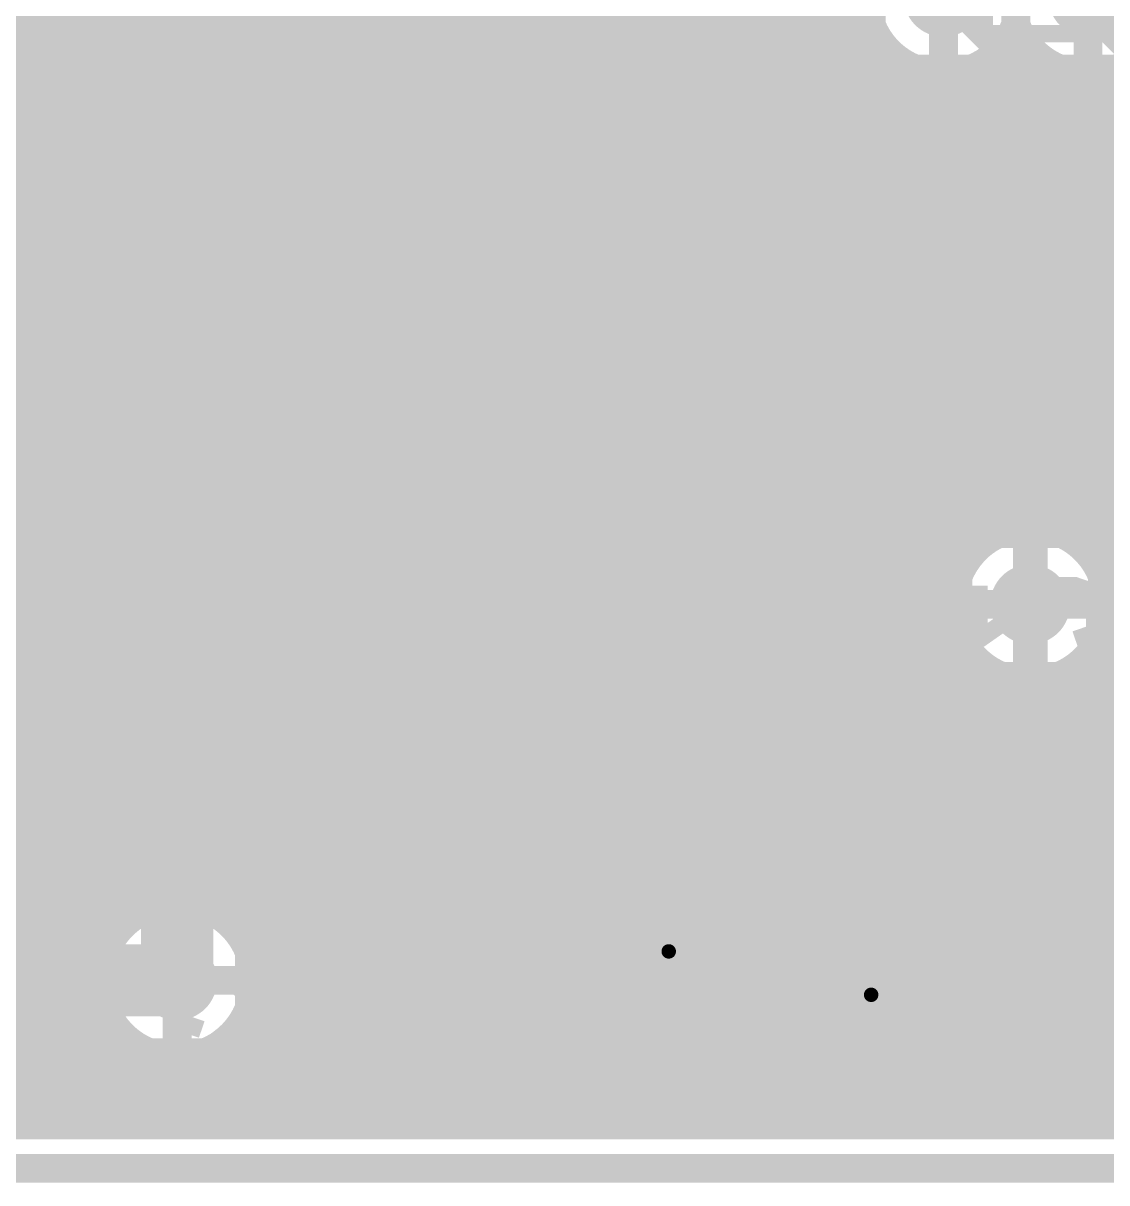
# Model space of a CAD drawing. Extents: x -7 to 100, y -42 to 30.
# Drawn here: x 38.14 to 47.66, y -0.13 to 10.06 of the extents above; entities that cross this region are included whole.
import ezdxf

# ---------------------------------------------------------------- set-up
doc = ezdxf.new("R2010")
doc.units = 0
doc.header["$MEASUREMENT"] = 0
doc.layers.get('0').update_dxf_attribs({"linetype": 'CONTINUOUS'})
for name, color, linetype in [('22-315-0_BOT', 7, 'CONTINUOUS'), ('22-315-0_DRD', 7, 'CONTINUOUS'), ('22-315-0_GND', 6, 'CONTINUOUS'), ('22-315-0_IN1', 4, 'CONTINUOUS'), ('22-315-0_SMB', 3, 'CONTINUOUS'), ('22-315-0_SMT', 5, 'CONTINUOUS'), ('22-315-0_SPB', 10, 'CONTINUOUS'), ('22-315-0_SPT', 14, 'CONTINUOUS'), ('22-315-0_SSB', 9, 'CONTINUOUS'), ('22-315-0_SST', 12, 'CONTINUOUS'), ('22-315-0_TOP', 11, 'CONTINUOUS'), ('THRUHOLE_TAP', 15, 'CONTINUOUS')]:
    doc.layers.add(name, color=color, linetype=linetype)

# ---------------------------------------------------------------- blocks, each defined once
blk = doc.blocks.new('RECTANGLE_8')
blk.add_solid([(0.4826, 0.4064), (0.4826, -0.4064), (-0.4826, 0.4064), (-0.4826, -0.4064)])
blk = doc.blocks.new('ROUND_56')
at = {"const_width": 0.35052}
blk.add_lwpolyline([(-0.17526, 0, 1), (0.17526, 0, 1)], format="xyb", close=True, dxfattribs=at)
blk = doc.blocks.new('ROUND_65')
at = {"const_width": 0.35052}
blk.add_lwpolyline([(-0.17526, 0, 1), (0.17526, 0, 1)], format="xyb", close=True, dxfattribs=at)
blk = doc.blocks.new('ROUND_62')
at = {"const_width": 0.35052}
blk.add_lwpolyline([(-0.17526, 0, 1), (0.17526, 0, 1)], format="xyb", close=True, dxfattribs=at)
blk = doc.blocks.new('ROUND_81')
at = {"const_width": 0.0635}
blk.add_lwpolyline([(-0.03175, 0, 1), (0.03175, 0, 1)], format="xyb", close=True, dxfattribs=at)
blk = doc.blocks.new('RECTANGLE_2')
blk.add_solid([(0.63627, 0.51308), (0.63627, -0.51308), (-0.63627, 0.51308), (-0.63627, -0.51308)])
blk = doc.blocks.new('RECTANGLE_6')
blk.add_solid([(1.12522, 1.14935), (1.12522, -1.14935), (-1.12522, 1.14935), (-1.12522, -1.14935)])
blk = doc.blocks.new('ROUND_83')
at = {"const_width": 0.10033}
blk.add_lwpolyline([(-0.050164, 0, 1), (0.050164, 0, 1)], format="xyb", close=True, dxfattribs=at)

msp = doc.modelspace()

# ---------------------------------------------------------------- linework, layer by layer
at = {"layer": '22-315-0_BOT'}
for points, const_width in [([(39.37, 12.954), (39.497, 12.827), (39.497, 9.017), (39.497, 1.651)], 0.635), ([(39.37, 12.954), (39.497, 12.827), (39.497, 9.017), (47.879, 9.017), (48.895, 10.033), (54.102, 10.033), (54.864, 10.795), (54.864, 11.303), (55.372, 11.811), (66.929, 11.811), (68.58, 10.16)], 0.635), ([(38.1508, 11.9761), (38.1508, 9.5377)], 0.254), ([(38.3794, 11.9761), (38.3794, 9.28878)], 0.254), ([(38.608, 11.9761), (38.608, 1.0922)], 0.254), ([(38.8366, 11.9761), (38.8366, 1.81102)], 0.254), ([(38.8747, 11.9761), (38.8747, 9.017)], 0.254), ([(46.99, 7.6962), (47.5742, 7.6962), (49.149, 9.271), (54.483, 9.271), (55.753, 10.541), (55.753, 10.795)], 0.2032), ([(38.8747, 9.9822), (35.7378, 9.9822)], 0.254), ([(38.8747, 9.7536), (35.7378, 9.7536)], 0.254), ([(38.8747, 9.525), (38.1762, 9.525)], 0.254), ([(38.8747, 9.2964), (38.37686, 9.2964)], 0.254), ([(38.4048, 9.144), (38.4048, 3.175)], 0.254), ([(38.8747, 9.0678), (38.4048, 9.0678)], 0.254), ([(38.8747, 9.017), (38.8747, 1.92532)], 0.254), ([(38.8747, 8.8392), (38.4048, 8.8392)], 0.254), ([(38.8747, 8.6106), (38.4048, 8.6106)], 0.254), ([(38.8747, 8.382), (38.4048, 8.382)], 0.254), ([(46.1772, 8.3947), (40.1193, 8.3947)], 0.254), ([(40.1193, 8.3947), (40.1193, 1.92532)], 0.254), ([(46.1772, 8.382), (40.1193, 8.382)], 0.254), ([(40.2082, 8.3947), (40.2082, 1.0922)], 0.254), ([(40.4368, 8.3947), (40.4368, 1.0922)], 0.254), ([(40.6654, 8.3947), (40.6654, 1.0922)], 0.254), ([(40.894, 8.3947), (40.894, 1.0922)], 0.254), ([(41.1226, 8.3947), (41.1226, 7.40664)], 0.254), ([(41.3512, 8.3947), (41.3512, 7.59206)], 0.254), ([(41.5798, 8.3947), (41.5798, 7.66064)], 0.254), ([(41.8084, 8.3947), (41.8084, 7.64794)], 0.254), ([(42.037, 8.3947), (42.037, 7.54888)], 0.254), ([(42.2656, 8.3947), (42.2656, 7.28472)], 0.254), ([(42.4942, 8.3947), (42.4942, 5.83184)], 0.254), ([(42.7228, 8.3947), (42.7228, 5.60324)], 0.254), ([(42.9514, 8.3947), (42.9514, 5.37464)], 0.254), ([(43.18, 8.3947), (43.18, 5.14604)], 0.254), ([(43.4086, 8.3947), (43.4086, 4.91744)], 0.254), ([(43.6372, 8.3947), (43.6372, 4.68884)], 0.254), ([(43.8658, 8.3947), (43.8658, 4.46024)], 0.254), ([(44.0944, 8.3947), (44.0944, 4.23164)], 0.254), ([(44.323, 8.3947), (44.323, 4.00304)], 0.254), ([(44.5516, 8.3947), (44.5516, 3.77444)], 0.254), ([(44.7802, 8.3947), (44.7802, 3.5814)], 0.254), ([(45.0088, 8.3947), (45.0088, 3.5814)], 0.254), ([(45.2374, 8.3947), (45.2374, 3.5814)], 0.254), ([(45.466, 8.3947), (45.466, 3.5814)], 0.254), ([(45.6946, 8.3947), (45.6946, 3.5814)], 0.254), ([(45.9232, 8.3947), (45.9232, 3.5814)], 0.254), ([(46.1518, 8.3947), (46.1518, 3.5814)], 0.254), ([(46.1772, 8.3947), (46.1772, 7.0104)], 0.254), ([(38.8747, 8.1534), (38.4048, 8.1534)], 0.254), ([(46.1772, 8.1534), (40.1193, 8.1534)], 0.254), ([(38.8747, 7.9248), (38.4048, 7.9248)], 0.254), ([(46.1772, 7.9248), (40.1193, 7.9248)], 0.254), ([(38.8747, 7.6962), (38.4048, 7.6962)], 0.254), ([(46.1772, 7.6962), (40.1193, 7.6962)], 0.254), ([(38.8747, 7.4676), (38.4048, 7.4676)], 0.254), ([(41.17594, 7.4676), (40.1193, 7.4676)], 0.254), ([(46.1772, 7.4676), (42.13352, 7.4676)], 0.254), ([(38.8747, 7.239), (38.4048, 7.239)], 0.254), ([(41.02608, 7.239), (40.1193, 7.239)], 0.254), ([(46.1772, 7.239), (42.28592, 7.239)], 0.254), ([(38.8747, 7.0104), (38.4048, 7.0104)], 0.254), ([(40.97528, 7.0104), (40.1193, 7.0104)], 0.254), ([(46.1772, 7.0104), (42.33418, 7.0104)], 0.254), ([(46.1772, 7.0104), (46.1772, 6.9596)], 0.254), ([(59.69, 5.715), (56.261, 5.715), (55.88, 5.334), (55.88, 4.318), (54.737, 3.175), (44.577, 3.175), (41.656, 6.096), (41.656, 6.985)], 0.2032), ([(46.1772, 6.9596), (46.1772, 5.5372)], 0.254), ([(38.8747, 6.7818), (38.4048, 6.7818)], 0.254), ([(41.00576, 6.7818), (40.1193, 6.7818)], 0.254), ([(46.1772, 6.7818), (42.3037, 6.7818)], 0.254), ([(42.2656, 6.68274), (42.2656, 6.06044)], 0.254), ([(38.8747, 6.5532), (38.4048, 6.5532)], 0.254), ([(41.13022, 6.5532), (40.1193, 6.5532)], 0.254), ([(41.1226, 6.56336), (41.1226, 1.0922)], 0.254), ([(46.1772, 6.5532), (42.18178, 6.5532)], 0.254), ([(41.2496, 6.4389), (41.2496, 6.096)], 0.254), ([(42.0624, 6.4389), (42.0624, 6.26364)], 0.254), ([(38.8747, 6.3246), (38.4048, 6.3246)], 0.254), ([(41.2496, 6.3246), (40.1193, 6.3246)], 0.254), ([(46.1772, 6.3246), (42.0624, 6.3246)], 0.254), ([(46.99, 4.953), (46.99, 6.2738)], 0.3048), ([(42.0624, 6.26364), (44.74464, 3.5814)], 0.254), ([(38.8747, 6.096), (38.4048, 6.096)], 0.254), ([(41.2496, 6.096), (40.1193, 6.096)], 0.254), ([(46.1772, 6.096), (42.23004, 6.096)], 0.254), ([(38.8747, 5.8674), (38.4048, 5.8674)], 0.254), ([(41.32072, 5.8674), (40.1193, 5.8674)], 0.254), ([(41.3512, 5.82676), (41.3512, 1.0922)], 0.254), ([(41.37152, 5.8039), (44.28998, 2.88798)], 0.254), ([(46.1772, 5.8674), (42.45864, 5.8674)], 0.254), ([(38.8747, 5.6388), (38.4048, 5.6388)], 0.254), ([(41.53916, 5.6388), (40.1193, 5.6388)], 0.254), ([(41.5798, 5.59816), (41.5798, 1.0922)], 0.254), ([(46.1772, 5.6388), (42.68724, 5.6388)], 0.254), ([(46.5328, 5.5372), (46.1772, 5.5372)], 0.254), ([(46.3804, 5.5372), (46.3804, 5.25272)], 0.254), ([(46.5328, 5.5372), (46.5328, 5.45592)], 0.254), ([(47.4472, 5.5372), (47.4472, 5.45592)], 0.254), ([(47.8028, 5.5372), (47.4472, 5.5372)], 0.254), ([(47.5234, 5.5372), (47.5234, 5.37464)], 0.254), ([(47.752, 5.5372), (47.752, 3.5814)], 0.254), ([(38.8747, 5.4102), (38.4048, 5.4102)], 0.254), ([(41.76776, 5.4102), (40.1193, 5.4102)], 0.254), ([(46.48708, 5.4102), (42.91584, 5.4102)], 0.254), ([(48.39208, 5.4102), (47.49292, 5.4102)], 0.254), ([(41.8084, 5.36956), (41.8084, 1.0922)], 0.254), ([(38.8747, 5.1816), (38.4048, 5.1816)], 0.254), ([(41.99636, 5.1816), (40.1193, 5.1816)], 0.254), ([(46.34992, 5.1816), (43.14444, 5.1816)], 0.254), ([(48.25492, 5.1816), (47.63008, 5.1816)], 0.254), ([(42.037, 5.14096), (42.037, 1.0922)], 0.254), ([(38.8747, 4.953), (38.4048, 4.953)], 0.254), ([(42.22496, 4.953), (40.1193, 4.953)], 0.254), ([(42.2656, 4.91236), (42.2656, 1.0922)], 0.254), ([(46.30928, 4.953), (43.37304, 4.953)], 0.254), ([(48.21428, 4.953), (47.67072, 4.953)], 0.254), ([(38.8747, 4.7244), (38.4048, 4.7244)], 0.254), ([(42.45356, 4.7244), (40.1193, 4.7244)], 0.254), ([(42.4942, 4.68376), (42.4942, 1.0922)], 0.254), ([(46.34992, 4.7244), (43.60164, 4.7244)], 0.254), ([(48.25492, 4.7244), (47.63008, 4.7244)], 0.254), ([(46.3804, 4.65074), (46.3804, 3.5814)], 0.254), ([(38.8747, 4.4958), (38.4048, 4.4958)], 0.254), ([(42.68216, 4.4958), (40.1193, 4.4958)], 0.254), ([(46.48708, 4.4958), (43.83024, 4.4958)], 0.254), ([(48.39208, 4.4958), (47.49292, 4.4958)], 0.254), ([(47.5234, 4.53136), (47.5234, 3.5814)], 0.254), ([(42.7228, 4.45516), (42.7228, 1.0922)], 0.254), ([(46.609, 4.38912), (46.609, 3.5814)], 0.254), ([(38.8747, 4.2672), (38.4048, 4.2672)], 0.254), ([(42.91076, 4.2672), (40.1193, 4.2672)], 0.254), ([(51.8922, 4.2672), (44.05884, 4.2672)], 0.254), ([(46.8376, 4.29006), (46.8376, 3.5814)], 0.254), ([(47.0662, 4.27736), (47.0662, 3.5814)], 0.254), ([(47.2948, 4.34594), (47.2948, 3.5814)], 0.254), ([(42.9514, 4.22656), (42.9514, 1.0922)], 0.254), ([(38.8747, 4.0386), (38.4048, 4.0386)], 0.254), ([(43.13936, 4.0386), (40.1193, 4.0386)], 0.254), ([(43.18, 3.99796), (43.18, 1.0922)], 0.254), ([(51.8922, 4.0386), (44.28744, 4.0386)], 0.254), ([(38.8747, 3.81), (38.4048, 3.81)], 0.254), ([(43.36796, 3.81), (40.1193, 3.81)], 0.254), ([(43.4086, 3.76936), (43.4086, 1.0922)], 0.254), ([(51.8922, 3.81), (44.51604, 3.81)], 0.254), ([(38.8747, 3.5814), (38.4048, 3.5814)], 0.254), ([(43.59656, 3.5814), (40.1193, 3.5814)], 0.254), ([(43.6372, 3.54076), (43.6372, 1.0922)], 0.254), ([(51.8922, 3.5814), (44.74464, 3.5814)], 0.254), ([(51.8922, 3.5814), (44.74464, 3.5814)], 0.254), ([(38.8747, 3.3528), (38.4048, 3.3528)], 0.254), ([(43.82516, 3.3528), (40.1193, 3.3528)], 0.254), ([(43.8658, 3.31216), (43.8658, 1.0922)], 0.254), ([(38.8747, 3.1242), (38.40226, 3.1242)], 0.254), ([(44.05376, 3.1242), (40.1193, 3.1242)], 0.254), ([(44.0944, 3.08356), (44.0944, 1.0922)], 0.254), ([(38.3794, 3.02768), (38.3794, 1.0922)], 0.254), ([(38.8747, 2.8956), (38.30066, 2.8956)], 0.254), ([(44.28236, 2.8956), (40.1193, 2.8956)], 0.254), ([(44.323, 2.8575), (44.323, 1.0922)], 0.254), ([(38.1508, 2.7813), (38.1508, 1.0922)], 0.254), ([(44.5516, 2.7686), (44.5516, 1.0922)], 0.254), ([(51.8922, 2.7686), (44.577, 2.7686)], 0.254), ([(44.7802, 2.7686), (44.7802, 1.0922)], 0.254), ([(45.0088, 2.7686), (45.0088, 1.0922)], 0.254), ([(45.2374, 2.7686), (45.2374, 1.0922)], 0.254), ([(45.466, 2.7686), (45.466, 1.0922)], 0.254), ([(45.6946, 2.7686), (45.6946, 1.0922)], 0.254), ([(45.9232, 2.7686), (45.9232, 1.0922)], 0.254), ([(46.1518, 2.7686), (46.1518, 1.0922)], 0.254), ([(46.3804, 2.7686), (46.3804, 1.0922)], 0.254), ([(46.609, 2.7686), (46.609, 1.0922)], 0.254), ([(46.8376, 2.7686), (46.8376, 1.0922)], 0.254), ([(47.0662, 2.7686), (47.0662, 1.0922)], 0.254), ([(47.2948, 2.7686), (47.2948, 1.0922)], 0.254), ([(47.5234, 2.7686), (47.5234, 1.0922)], 0.254), ([(47.752, 2.7686), (47.752, 1.0922)], 0.254), ([(38.8747, 2.667), (26.4668, 2.667)], 0.254), ([(51.8922, 2.667), (40.1193, 2.667)], 0.254), ([(12.60602, 2.54), (12.60602, 1.10998), (13.081, 0.635), (66.802, 0.635), (67.31, 1.143), (67.31, 2.4638)], 0.3048), ([(38.8747, 2.4384), (26.2001, 2.4384)], 0.254), ([(51.8922, 2.4384), (40.1193, 2.4384)], 0.254), ([(38.8747, 2.2098), (26.2001, 2.2098)], 0.254), ([(51.8922, 2.2098), (40.1193, 2.2098)], 0.254), ([(38.8747, 1.9812), (26.2255, 1.9812)], 0.254), ([(51.8922, 1.9812), (40.1193, 1.9812)], 0.254), ([(38.8239, 1.7526), (26.25598, 1.7526)], 0.254), ([(51.8922, 1.7526), (40.16756, 1.7526)], 0.254), ([(38.82898, 1.524), (26.20772, 1.524)], 0.254), ([(66.8528, 1.524), (40.16502, 1.524)], 0.254), ([(38.8366, 1.48844), (38.8366, 1.0922)], 0.254), ([(38.91788, 1.2954), (26.05532, 1.2954)], 0.254), ([(66.8147, 1.2954), (40.07612, 1.2954)], 0.254), ([(39.0652, 1.12522), (39.0652, 1.0922)], 0.254), ([(39.9796, 1.17094), (39.9796, 1.0922)], 0.254), ([(39.10838, 1.0922), (13.26896, 1.0922)], 0.254), ([(66.6115, 1.0922), (39.88308, 1.0922)], 0.254)]:
    msp.add_lwpolyline(points, dxfattribs=dict(at, const_width=const_width))
at = {"layer": '22-315-0_BOT', "const_width": 0.254}
for points in [[(38.4048, 9.144, 0.4142136), (37.973, 9.5758)], [(41.656, 7.66572, 0.4142136), (40.97528, 6.985)], [(42.33672, 6.985, 0.4142136), (41.656, 7.66572)], [(40.97528, 6.985, 0.2370532), (41.2496, 6.4389)], [(42.0624, 6.4389, 0.237053), (42.33672, 6.985)], [(41.2496, 6.096, 0.1989124), (41.36863, 5.80863)], [(41.2496, 6.096, 0.1989124), (41.36863, 5.80863)], [(46.5328, 5.45592, 0.2113087), (46.31032, 4.953)], [(47.67072, 4.953, 0.2113087), (47.4479, 5.45669)], [(46.30928, 4.953, 0.4142136), (46.99, 4.27228)], [(46.99, 4.27228, 0.4142136), (47.67072, 4.953)], [(37.973, 2.7432, 0.4142136), (38.4048, 3.175)], [(44.28998, 2.88798, 0.1989124), (44.577, 2.76909)], [(38.8747, 1.92532, 0.104172), (38.81692, 1.651)], [(40.17772, 1.651, 0.1041719), (40.11989, 1.92558)], [(38.81628, 1.651, 0.2455455), (39.10834, 1.09214)], [(39.88308, 1.0922, 0.2463596), (40.1762, 1.651)]]:
    msp.add_lwpolyline(points, format="xyb", dxfattribs=at)
at = {"layer": '22-315-0_DRD', "const_width": 0.254}
for points in [[(0, 0), (-7.00024, 0), (-7.00024, 29.99994), (99.9998, 29.99994), (99.9998, 0), (0, 0)], [(45.593, 10.922), (45.593, 9.652)], [(46.228, 10.922), (46.228, 9.652)], [(46.863, 9.652), (46.863, 10.922)], [(46.863, 10.922), (46.863, 9.652)], [(47.498, 10.922), (47.498, 9.652)], [(45.593, 9.652), (46.863, 9.652)], [(46.863, 9.652), (48.133, 9.652)], [(38.227, 7.62), (36.957, 7.62)], [(38.227, 6.35), (38.227, 7.62)], [(41.021, 7.62), (41.021, 6.35)], [(42.291, 7.62), (41.021, 7.62)], [(41.656, 7.62), (41.656, 6.35)], [(42.291, 6.35), (42.291, 7.62)], [(38.227, 6.985), (36.957, 6.985)], [(42.291, 6.985), (41.021, 6.985)], [(36.957, 6.35), (38.227, 6.35)], [(41.021, 6.35), (42.291, 6.35)], [(46.355, 5.588), (46.355, 4.318)], [(47.625, 5.588), (46.355, 5.588)], [(46.99, 5.588), (46.99, 4.318)], [(47.625, 4.318), (47.625, 5.588)], [(47.625, 4.953), (46.355, 4.953)], [(38.227, 4.318), (36.957, 4.318)], [(38.227, 3.048), (38.227, 4.318)], [(46.355, 4.318), (47.625, 4.318)], [(38.227, 3.683), (36.957, 3.683)], [(36.957, 3.048), (38.227, 3.048)], [(43.18, 2.54), (43.18, 1.27)], [(44.45, 2.54), (43.18, 2.54)], [(43.18, 2.54), (43.18, 1.27)], [(44.45, 2.54), (43.18, 2.54)], [(43.815, 2.54), (43.815, 1.27)], [(43.815, 2.54), (43.815, 1.27)], [(44.45, 1.27), (44.45, 2.54)], [(44.45, 1.27), (44.45, 2.54)], [(38.862, 2.286), (38.862, 1.016)], [(40.132, 2.286), (38.862, 2.286)], [(39.497, 2.286), (39.497, 1.016)], [(40.132, 1.016), (40.132, 2.286)], [(44.958, 2.159), (44.958, 0.889)], [(46.228, 2.159), (44.958, 2.159)], [(44.958, 2.159), (44.958, 0.889)], [(46.228, 2.159), (44.958, 2.159)], [(45.593, 2.159), (45.593, 0.889)], [(45.593, 2.159), (45.593, 0.889)], [(46.228, 0.889), (46.228, 2.159)], [(46.228, 0.889), (46.228, 2.159)], [(44.45, 1.905), (43.18, 1.905)], [(44.45, 1.905), (43.18, 1.905)], [(40.132, 1.651), (38.862, 1.651)], [(46.228, 1.524), (44.958, 1.524)], [(46.228, 1.524), (44.958, 1.524)], [(43.18, 1.27), (44.45, 1.27)], [(43.18, 1.27), (44.45, 1.27)], [(38.862, 1.016), (40.132, 1.016)], [(44.958, 0.889), (46.228, 0.889)], [(44.958, 0.889), (46.228, 0.889)]]:
    msp.add_lwpolyline(points, dxfattribs=at)
at = {"layer": '22-315-0_GND', "const_width": 0.254}
msp.add_lwpolyline([(0, 0), (-7.00024, 0), (-7.00024, 29.99994), (99.9998, 29.99994), (99.9998, 0), (0, 0)], dxfattribs=at)
at = {"layer": '22-315-0_IN1', "const_width": 0.254}
for points in [[(45.085, 29.337), (45.085, 1.97612)], [(45.3136, 29.337), (45.3136, 2.14376)], [(45.5422, 29.337), (45.5422, 2.20218)], [(38.6842, 25.09266), (38.6842, 0.508)], [(41.1988, 25.10282), (41.1988, 0.508)], [(38.4556, 24.97582), (38.4556, 0.508)], [(38.227, 24.9174), (38.227, 0.508)], [(41.4274, 22.25294), (41.4274, 0.508)], [(41.656, 22.10308), (41.656, 0.508)], [(42.1132, 22.08276), (42.1132, 0.508)], [(41.8846, 22.05228), (41.8846, 0.508)], [(38.9128, 17.27708), (38.9128, 1.99898)], [(39.8272, 17.27708), (39.8272, 2.24536)], [(39.1414, 17.13992), (39.1414, 2.23012)], [(39.37, 17.09928), (39.37, 2.31902)], [(39.5986, 17.13992), (39.5986, 2.32156)], [(44.8564, 16.85544), (44.8564, 0.508)], [(43.7134, 16.53794), (43.7134, 2.57556)], [(44.6278, 16.49222), (44.6278, 0.508)], [(43.942, 16.38808), (43.942, 2.57302)], [(44.1706, 16.33728), (44.1706, 2.48412)], [(44.3992, 16.36776), (44.3992, 2.25298)], [(42.3418, 11.08202), (42.3418, 0.508)], [(43.4848, 11.04138), (43.4848, 2.49936)], [(42.5704, 10.85088), (42.5704, 0.508)], [(43.2562, 10.83564), (43.2562, 2.29108)], [(42.799, 10.76198), (42.799, 0.508)], [(43.0276, 10.7569), (43.0276, 0.508)], [(40.0558, 10.54608), (40.0558, 2.03708)], [(40.9702, 10.54608), (40.9702, 0.508)], [(40.2844, 10.40892), (40.2844, 0.508)], [(40.513, 10.36828), (40.513, 0.508)], [(40.7416, 10.40892), (40.7416, 0.508)], [(45.57014, 10.1092), (29.1338, 10.1092)], [(45.6819, 9.8806), (29.1338, 9.8806)], [(46.9519, 9.8806), (46.77156, 9.8806)], [(46.9138, 9.93902), (46.9138, 5.62864)], [(45.7708, 9.78408), (45.7708, 2.17932)], [(46.6852, 9.78408), (46.6852, 5.56006)], [(45.98416, 9.652), (29.1338, 9.652)], [(47.25416, 9.652), (46.4693, 9.652)], [(47.1424, 9.70788), (47.1424, 5.61594)], [(55.50408, 9.652), (47.7393, 9.652)], [(45.9994, 9.64692), (45.9994, 2.06756)], [(46.228, 9.60628), (46.228, 1.7653)], [(46.4566, 9.64692), (46.4566, 5.37464)], [(47.371, 9.61898), (47.371, 5.51688)], [(47.5996, 9.6139), (47.5996, 5.25272)], [(55.65394, 9.4234), (29.1338, 9.4234)], [(62.72022, 9.1948), (29.1338, 9.1948)], [(58.12028, 8.9662), (29.1338, 8.9662)], [(57.98312, 8.7376), (29.1338, 8.7376)], [(57.94248, 8.509), (29.1338, 8.509)], [(53.50002, 8.2804), (29.1338, 8.2804)], [(53.26888, 8.0518), (29.1338, 8.0518)], [(53.17998, 7.8232), (29.1338, 7.8232)], [(53.1749, 7.5946), (29.1338, 7.5946)], [(53.25364, 7.366), (29.1338, 7.366)], [(53.45938, 7.1374), (29.1338, 7.1374)], [(53.95976, 6.9088), (29.1338, 6.9088)], [(54.08422, 6.6802), (29.1338, 6.6802)], [(54.44744, 6.4516), (29.1338, 6.4516)], [(56.20512, 6.223), (29.1338, 6.223)], [(56.46674, 5.9944), (29.1338, 5.9944)], [(58.36158, 5.7658), (29.1338, 5.7658)], [(46.64202, 5.5372), (29.1338, 5.5372)], [(48.54702, 5.5372), (47.33798, 5.5372)], [(46.41088, 5.3086), (29.1338, 5.3086)], [(48.31588, 5.3086), (47.56912, 5.3086)], [(46.32198, 5.08), (29.1338, 5.08)], [(48.22698, 5.08), (47.65802, 5.08)], [(46.3169, 4.8514), (29.1338, 4.8514)], [(48.2219, 4.8514), (47.66056, 4.8514)], [(46.39564, 4.6228), (29.1338, 4.6228)], [(48.30064, 4.6228), (47.58436, 4.6228)], [(47.5996, 4.65074), (47.5996, 0.508)], [(46.4566, 4.53136), (46.4566, 0.508)], [(46.60138, 4.3942), (29.1338, 4.3942)], [(47.371, 4.38912), (47.371, 0.508)], [(48.50638, 4.3942), (47.37608, 4.3942)], [(46.6852, 4.34594), (46.6852, 0.508)], [(46.9138, 4.27736), (46.9138, 0.508)], [(47.1424, 4.29006), (47.1424, 0.508)], [(56.33974, 4.1656), (29.1338, 4.1656)], [(56.07812, 3.937), (29.1338, 3.937)], [(55.97906, 3.7084), (29.1338, 3.7084)], [(55.96636, 3.4798), (29.1338, 3.4798)], [(56.03494, 3.2512), (29.1338, 3.2512)], [(56.22036, 3.0226), (29.1338, 3.0226)], [(58.35904, 2.794), (29.1338, 2.794)], [(43.65244, 2.5654), (30.00502, 2.5654)], [(58.35904, 2.5654), (43.97502, 2.5654)], [(43.28922, 2.3368), (31.50108, 2.3368)], [(58.35904, 2.3368), (44.34078, 2.3368)], [(38.99408, 2.1082), (31.70936, 2.1082)], [(43.16476, 2.1082), (39.99992, 2.1082)], [(45.24502, 2.1082), (44.4627, 2.1082)], [(51.72202, 2.1082), (45.94098, 2.1082)], [(38.85692, 1.8796), (31.78556, 1.8796)], [(43.13428, 1.8796), (40.13708, 1.8796)], [(45.01388, 1.8796), (44.49318, 1.8796)], [(51.49088, 1.8796), (46.17212, 1.8796)], [(38.81628, 1.651), (31.78302, 1.651)], [(43.18508, 1.651), (40.17772, 1.651)], [(44.92498, 1.651), (44.44492, 1.651)], [(51.40198, 1.651), (46.26102, 1.651)], [(43.2562, 1.51638), (43.2562, 0.508)], [(44.3992, 1.55702), (44.3992, 0.508)], [(38.85692, 1.4224), (31.69412, 1.4224)], [(43.33494, 1.4224), (40.13708, 1.4224)], [(44.9199, 1.4224), (44.29252, 1.4224)], [(51.3969, 1.4224), (46.26356, 1.4224)], [(38.9128, 1.30302), (38.9128, 0.508)], [(43.4848, 1.31064), (43.4848, 0.508)], [(44.1706, 1.32588), (44.1706, 0.508)], [(40.0558, 1.26238), (40.0558, 0.508)], [(43.7134, 1.2319), (43.7134, 0.508)], [(43.942, 1.23698), (43.942, 0.508)], [(46.228, 1.28016), (46.228, 0.508)], [(38.99408, 1.1938), (31.46298, 1.1938)], [(44.99864, 1.1938), (39.99992, 1.1938)], [(51.47564, 1.1938), (46.18736, 1.1938)], [(39.1414, 1.07188), (39.1414, 0.508)], [(39.8272, 1.05664), (39.8272, 0.508)], [(45.085, 1.07188), (45.085, 0.508)], [(45.20438, 0.9652), (29.1338, 0.9652)], [(39.37, 0.98298), (39.37, 0.508)], [(39.5986, 0.9779), (39.5986, 0.508)], [(45.3136, 0.90424), (45.3136, 0.508)], [(51.68138, 0.9652), (45.97908, 0.9652)], [(45.9994, 0.9779), (45.9994, 0.508)], [(45.5422, 0.84582), (45.5422, 0.508)], [(45.7708, 0.86614), (45.7708, 0.508)], [(69.56044, 0.7366), (29.1338, 0.7366)], [(75.82916, 0.508), (29.464, 0.508)]]:
    msp.add_lwpolyline(points, dxfattribs=at)
for points in [[(45.54728, 10.287, 0.4142136), (46.228, 9.60628)], [(47.498, 9.60628, 0.4142136), (48.17872, 10.287)], [(46.228, 9.60628, 0.3104767), (46.863, 10.04316)], [(46.863, 10.04316, 0.3104759), (47.498, 9.60628)], [(46.99, 5.63372, 0.4142136), (46.30928, 4.953)], [(47.67072, 4.953, 0.4142136), (46.99, 5.63372)], [(46.30928, 4.953, 0.4142136), (46.99, 4.27228)], [(46.99, 4.27228, 0.4142136), (47.67072, 4.953)], [(43.815, 2.58572, 0.4142136), (43.13428, 1.905)], [(43.815, 2.58572, 0.4142136), (43.13428, 1.905)], [(44.49572, 1.905, 0.4142136), (43.815, 2.58572)], [(44.49572, 1.905, 0.4142136), (43.815, 2.58572)], [(39.497, 2.33172, 0.4142136), (38.81628, 1.651)], [(40.17772, 1.651, 0.4142136), (39.497, 2.33172)], [(45.593, 2.20472, 0.4142136), (44.91228, 1.524)], [(46.27372, 1.524, 0.4142136), (45.593, 2.20472)], [(43.13428, 1.905, 0.4142136), (43.815, 1.22428)], [(43.13428, 1.905, 0.4142136), (43.815, 1.22428)], [(43.815, 1.22428, 0.4142136), (44.49572, 1.905)], [(43.815, 1.22428, 0.4142136), (44.49572, 1.905)], [(38.81628, 1.651, 0.4142136), (39.497, 0.97028)], [(39.497, 0.97028, 0.4142136), (40.17772, 1.651)], [(44.91228, 1.524, 0.4142136), (45.593, 0.84328)], [(45.593, 0.84328, 0.4142136), (46.27372, 1.524)]]:
    msp.add_lwpolyline(points, format="xyb", dxfattribs=at)
at = {"layer": '22-315-0_SSB', "const_width": 0.1524}
for points in [[(47.8155, 8.4455), (47.8155, 5.5245), (46.1772, 5.5245), (46.1772, 8.4455), (47.8155, 8.4455)], [(46.54042, 5.11556), (46.54042, 4.64312), (47.21606, 5.11556), (47.38624, 5.11556), (47.55642, 5.05714), (47.55642, 4.70154), (47.38624, 4.64312)], [(46.87824, 4.27736), (46.87824, 3.80492), (47.55642, 4.04114), (47.55642, 4.16052), (46.54042, 4.16052)], [(47.04842, 3.26136), (46.54042, 3.43916)], [(47.04842, 2.96672), (47.04842, 3.32232), (47.21606, 3.43916), (47.38624, 3.43916), (47.55642, 3.32232), (47.55642, 2.96672), (46.54042, 2.96672)]]:
    msp.add_lwpolyline(points, dxfattribs=at)
at = {"layer": '22-315-0_SST', "const_width": 0.1524}
for points in [[(47.60214, 9.906), (47.60214, 10.2616), (47.26178, 10.38098), (46.92396, 10.38098), (46.58614, 10.2616), (46.58614, 9.906)], [(38.5572, 9.96188), (38.45052, 9.96188)], [(38.481, 9.97204), (38.481, 9.72566)], [(42.3672, 9.96188), (42.26052, 9.96188)], [(42.291, 9.97204), (42.291, 9.72566)], [(47.60214, 9.96442), (46.58614, 9.96442)], [(38.62832, 9.82472), (38.38194, 9.82472)], [(38.61816, 9.90092), (38.61816, 9.79678)], [(42.43832, 9.82472), (42.19194, 9.82472)], [(42.42816, 9.90092), (42.42816, 9.79678)], [(31.496, 0.5334), (38.354, 0.5334), (38.354, 9.6266), (31.496, 9.6266), (31.496, 0.5334)], [(47.625, 5.842), (46.355, 5.842), (46.101, 6.096), (46.101, 9.398), (47.879, 9.398), (47.879, 6.096), (47.625, 5.842)], [(38.70452, 9.34974), (38.4048, 9.34974), (38.4048, 3.35026), (38.70452, 3.35026)], [(41.30548, 9.34974), (41.6052, 9.34974), (41.6052, 3.35026), (41.30548, 3.35026)], [(42.51452, 9.34974), (42.2148, 9.34974), (42.2148, 3.35026), (42.51452, 3.35026)], [(45.11548, 9.34974), (45.4152, 9.34974), (45.4152, 3.35026), (45.11548, 3.35026)], [(38.4175, 7.493), (38.4175, 7.1755)], [(41.5925, 7.493), (38.4175, 7.493)], [(38.5191, 7.493), (38.5191, 7.1755)], [(38.65626, 7.493), (38.65626, 7.1755)], [(38.79342, 7.493), (38.79342, 7.1755)], [(38.93058, 7.493), (38.93058, 7.1755)], [(39.06774, 7.493), (39.06774, 7.1755)], [(39.2049, 7.493), (39.2049, 7.1755)], [(39.34206, 7.493), (39.34206, 7.1755)], [(39.47922, 7.493), (39.47922, 7.1755)], [(39.61638, 7.493), (39.61638, 7.1755)], [(39.75354, 7.493), (39.75354, 7.1755)], [(39.8907, 7.493), (39.8907, 7.1755)], [(40.02786, 7.493), (40.02786, 7.1755)], [(40.16502, 7.493), (40.16502, 7.1755)], [(40.30218, 7.493), (40.30218, 7.1755)], [(40.43934, 7.493), (40.43934, 7.1755)], [(40.5765, 7.493), (40.5765, 7.1755)], [(40.71366, 7.493), (40.71366, 7.1755)], [(40.85082, 7.493), (40.85082, 7.1755)], [(40.98798, 7.493), (40.98798, 7.1755)], [(41.12514, 7.493), (41.12514, 7.1755)], [(41.2623, 7.493), (41.2623, 7.1755)], [(41.39946, 7.493), (41.39946, 7.1755)], [(41.53662, 7.493), (41.53662, 7.1755)], [(41.5925, 7.493), (41.5925, 7.1755)], [(42.2275, 7.493), (42.2275, 7.1755)], [(45.4025, 7.493), (42.2275, 7.493)], [(42.3291, 7.493), (42.3291, 7.1755)], [(42.46626, 7.493), (42.46626, 7.1755)], [(42.60342, 7.493), (42.60342, 7.1755)], [(42.74058, 7.493), (42.74058, 7.1755)], [(42.87774, 7.493), (42.87774, 7.1755)], [(43.0149, 7.493), (43.0149, 7.1755)], [(43.15206, 7.493), (43.15206, 7.1755)], [(43.28922, 7.493), (43.28922, 7.1755)], [(43.42638, 7.493), (43.42638, 7.1755)], [(43.56354, 7.493), (43.56354, 7.1755)], [(43.7007, 7.493), (43.7007, 7.1755)], [(43.83786, 7.493), (43.83786, 7.1755)], [(43.97502, 7.493), (43.97502, 7.1755)], [(44.11218, 7.493), (44.11218, 7.1755)], [(44.24934, 7.493), (44.24934, 7.1755)], [(44.3865, 7.493), (44.3865, 7.1755)], [(44.52366, 7.493), (44.52366, 7.1755)], [(44.66082, 7.493), (44.66082, 7.1755)], [(44.79798, 7.493), (44.79798, 7.1755)], [(44.93514, 7.493), (44.93514, 7.1755)], [(45.0723, 7.493), (45.0723, 7.1755)], [(45.20946, 7.493), (45.20946, 7.1755)], [(45.34662, 7.493), (45.34662, 7.1755)], [(45.4025, 7.493), (45.4025, 7.1755)], [(41.5925, 7.41426), (38.4175, 7.41426)], [(45.4025, 7.41426), (42.2275, 7.41426)], [(47.879, 7.366), (46.101, 7.366)], [(41.5925, 7.2771), (38.4175, 7.2771)], [(45.4025, 7.2771), (42.2275, 7.2771)], [(41.5925, 7.1755), (38.4175, 7.1755)], [(45.4025, 7.1755), (42.2275, 7.1755)], [(47.625, 0.762), (46.355, 0.762), (46.101, 1.016), (46.101, 4.318), (47.879, 4.318), (47.879, 1.016), (47.625, 0.762)], [(44.07408, 2.0574), (44.24172, 2.17678), (44.24172, 2.413), (44.07408, 2.53238), (43.9039, 2.53238), (43.56608, 2.29362), (43.22572, 2.53238), (43.22572, 2.0574)], [(40.2209, 2.53238), (40.2209, 2.0574), (39.54272, 2.29362), (39.54272, 2.413), (40.55872, 2.413)], [(45.52696, 1.99898), (45.69714, 2.0574), (45.69714, 2.413), (45.52696, 2.47142), (45.18914, 2.47142), (45.01896, 2.35458), (45.01896, 1.99898), (44.68114, 1.99898), (44.68114, 2.47142)], [(47.879, 2.286), (46.101, 2.286)], [(40.55872, 1.69418), (40.55872, 1.2192), (39.88308, 1.69418), (39.7129, 1.69418), (39.54272, 1.63322), (39.54272, 1.27762), (39.7129, 1.2192)], [(44.24172, 1.69418), (44.24172, 1.2192), (43.56608, 1.69418), (43.3959, 1.69418), (43.22572, 1.63322), (43.22572, 1.27762), (43.3959, 1.2192)], [(45.69714, 1.63322), (45.69714, 1.2192), (44.68114, 1.2192)], [(40.39108, 0.85598), (40.55872, 0.79502), (40.55872, 0.43942), (40.39108, 0.381), (39.7129, 0.381), (39.54272, 0.43942), (39.54272, 0.79502), (39.7129, 0.85598)], [(44.07408, 0.85598), (44.24172, 0.79502), (44.24172, 0.43942), (44.07408, 0.381), (43.3959, 0.381), (43.22572, 0.43942), (43.22572, 0.79502), (43.3959, 0.85598)], [(45.69714, 0.381), (45.69714, 0.7366), (45.35678, 0.85598), (45.01896, 0.85598), (44.68114, 0.7366), (44.68114, 0.381)], [(45.69714, 0.43942), (44.68114, 0.43942)]]:
    msp.add_lwpolyline(points, dxfattribs=at)
for points in [[(38.50386, 9.97458, 0.4142136), (38.3794, 9.85012)], [(38.63086, 9.85012, 0.4142136), (38.50386, 9.97712)], [(42.31386, 9.97458, 0.4142136), (42.1894, 9.85012)], [(42.44086, 9.85012, 0.4142136), (42.31386, 9.97712)], [(38.3794, 9.85012, 0.4142136), (38.50386, 9.72566)], [(38.50386, 9.72312, 0.4142136), (38.63086, 9.85012)], [(42.1894, 9.85012, 0.4142136), (42.31386, 9.72566)], [(42.31386, 9.72312, 0.4142136), (42.44086, 9.85012)]]:
    msp.add_lwpolyline(points, format="xyb", dxfattribs=at)
at = {"layer": '22-315-0_TOP'}
for points, const_width in [([(38.12032, 24.85644), (38.12032, 9.75614)], 0.254), ([(38.34892, 24.88946), (38.34892, 9.61136)], 0.254), ([(46.4312, 22.7838), (46.4312, 22.0472), (45.466, 21.082), (43.688, 21.082), (41.656, 19.05), (41.656, 10.541), (40.005, 8.89), (40.005, 8.79856)], 0.635), ([(45.43552, 12.69492), (45.43552, 0.381)], 0.254), ([(44.196, 10.922), (43.815, 10.541), (43.815, 8.79856)], 0.635), ([(38.49878, 10.33018), (38.49878, 9.2075)], 0.254), ([(42.30878, 10.29462), (42.30878, 9.49706)], 0.254), ([(45.32122, 10.33018), (45.32122, 7.26948)], 0.254), ([(46.228, 10.287), (46.99, 9.525), (46.99, 8.636)], 0.2032), ([(48.895, 8.636), (48.895, 8.763), (47.498, 10.16), (47.498, 10.287)], 0.2032), ([(42.23512, 10.14984), (42.23512, 9.49706)], 0.254), ([(38.49878, 9.9822), (35.82416, 9.9822)], 0.254), ([(42.14368, 10.04062), (41.60012, 9.49706)], 0.254), ([(42.30878, 9.9822), (42.08526, 9.9822)], 0.254), ([(45.56252, 9.9822), (45.32122, 9.9822)], 0.254), ([(42.00652, 9.90346), (42.00652, 9.49706)], 0.254), ([(38.49878, 9.7536), (38.13048, 9.7536)], 0.254), ([(42.30878, 9.7536), (41.85666, 9.7536)], 0.254), ([(45.72762, 9.7536), (45.32122, 9.7536)], 0.254), ([(45.66412, 9.82218), (45.66412, 0.381)], 0.254), ([(41.77792, 9.67486), (41.77792, 9.49706)], 0.254), ([(45.89272, 9.63676), (45.89272, 0.381)], 0.254), ([(46.12132, 9.5631), (46.12132, 9.53008)], 0.254), ([(46.228, 9.55548), (46.27379, 9.55691)], 0.254), ([(46.27372, 9.55802), (46.30166, 9.53008)], 0.254), ([(38.49878, 9.525), (38.41242, 9.525)], 0.254), ([(42.30878, 9.49706), (41.60012, 9.49706)], 0.254), ([(42.30878, 9.525), (41.62806, 9.525)], 0.254), ([(46.30674, 9.525), (45.32122, 9.525)], 0.254), ([(45.97146, 9.53008), (45.97146, 7.74192)], 0.254), ([(46.30166, 9.53008), (45.97146, 9.53008)], 0.254), ([(38.49878, 9.2964), (38.481, 9.2964)], 0.254), ([(38.481, 9.271), (38.481, 9.2075)], 0.254), ([(45.97146, 9.2964), (45.32122, 9.2964)], 0.254), ([(45.97146, 9.0678), (45.32122, 9.0678)], 0.254), ([(34.925, 8.382), (34.925, 8.509), (39.7256, 8.509), (40.005, 8.79856)], 0.635), ([(43.815, 8.79856), (40.005, 8.79856)], 0.635), ([(45.97146, 8.8392), (45.32122, 8.8392)], 0.254), ([(41.656, 6.985), (40.894, 7.747), (40.767, 7.747), (40.005, 8.509), (40.005, 8.79856)], 0.2032), ([(45.97146, 8.6106), (45.32122, 8.6106)], 0.254), ([(45.97146, 8.382), (45.32122, 8.382)], 0.254), ([(45.97146, 8.1534), (45.32122, 8.1534)], 0.254), ([(41.51122, 8.10006), (41.51122, 7.81304)], 0.254), ([(42.30878, 8.10006), (41.51122, 8.10006)], 0.254), ([(41.54932, 8.10006), (41.54932, 7.77494)], 0.254), ([(41.77792, 8.10006), (41.77792, 7.70382)], 0.254), ([(42.00652, 8.10006), (42.00652, 7.62508)], 0.254), ([(42.23512, 8.10006), (42.23512, 7.4295)], 0.254), ([(42.30878, 8.10006), (42.30878, 7.31012)], 0.254), ([(42.30878, 7.9248), (41.51122, 7.9248)], 0.254), ([(45.97146, 7.9248), (45.32122, 7.9248)], 0.254), ([(38.481, 7.8105), (38.481, 3.175)], 0.254), ([(38.49878, 7.8105), (38.49878, 7.26948)], 0.254), ([(41.51122, 7.81304), (41.60774, 7.71398)], 0.254), ([(41.656, 7.71652), (41.60768, 7.71492)], 0.254), ([(47.87646, 7.74192), (45.97146, 7.74192)], 0.254), ([(46.12132, 7.74192), (46.12132, 7.49808)], 0.254), ([(46.34992, 7.74192), (46.34992, 7.49808)], 0.254), ([(46.57852, 7.74192), (46.57852, 7.49808)], 0.254), ([(46.80712, 7.74192), (46.80712, 7.49808)], 0.254), ([(47.03572, 7.74192), (47.03572, 7.49808)], 0.254), ([(47.26432, 7.74192), (47.26432, 7.49808)], 0.254), ([(47.49292, 7.74192), (47.49292, 7.49808)], 0.254), ([(47.72152, 7.74192), (47.72152, 7.49808)], 0.254), ([(42.30878, 7.6962), (41.82364, 7.6962)], 0.254), ([(54.1274, 7.6962), (45.32122, 7.6962)], 0.254), ([(42.30878, 7.4676), (42.20464, 7.4676)], 0.254), ([(45.97146, 7.4676), (45.32122, 7.4676)], 0.254), ([(45.97146, 7.49808), (45.97146, 5.70992)], 0.254), ([(47.87646, 7.49808), (45.97146, 7.49808)], 0.254), ([(46.99, 7.49808), (46.99, 6.604)], 0.254), ([(40.71874, 7.239), (38.481, 7.239)], 0.254), ([(40.6908, 7.26948), (38.49878, 7.26948)], 0.254), ([(38.57752, 7.26948), (38.57752, 2.3495)], 0.254), ([(38.80612, 7.26948), (38.80612, 2.3495)], 0.254), ([(39.03472, 7.26948), (39.03472, 2.3495)], 0.254), ([(39.26332, 7.26948), (39.26332, 2.3495)], 0.254), ([(39.49192, 7.26948), (39.49192, 2.37998)], 0.254), ([(39.72052, 7.26948), (39.72052, 2.34696)], 0.254), ([(39.94912, 7.26948), (39.94912, 2.22504)], 0.254), ([(40.17772, 7.26948), (40.17772, 1.91516)], 0.254), ([(40.40632, 7.26948), (40.40632, 0.381)], 0.254), ([(40.63492, 7.26948), (40.63492, 0.381)], 0.254), ([(40.6908, 7.26948), (40.92702, 7.03072)], 0.254), ([(45.32122, 7.26948), (42.3291, 7.26948)], 0.254), ([(45.97146, 7.239), (42.3418, 7.239)], 0.254), ([(42.46372, 7.26948), (42.46372, 0.381)], 0.254), ([(42.69232, 7.26948), (42.69232, 0.381)], 0.254), ([(42.92092, 7.26948), (42.92092, 0.381)], 0.254), ([(43.14952, 7.26948), (43.14952, 0.381)], 0.254), ([(43.37812, 7.26948), (43.37812, 0.381)], 0.254), ([(43.60672, 7.26948), (43.60672, 0.381)], 0.254), ([(43.83532, 7.26948), (43.83532, 0.381)], 0.254), ([(44.06392, 7.26948), (44.06392, 0.381)], 0.254), ([(44.29252, 7.26948), (44.29252, 0.381)], 0.254), ([(44.52112, 7.26948), (44.52112, 0.381)], 0.254), ([(44.74972, 7.26948), (44.74972, 0.381)], 0.254), ([(44.97832, 7.26948), (44.97832, 0.381)], 0.254), ([(45.20692, 7.26948), (45.20692, 0.381)], 0.254), ([(40.92448, 7.0104), (38.481, 7.0104)], 0.254), ([(40.86352, 7.09422), (40.86352, 0.381)], 0.254), ([(40.92702, 7.03072), (40.92559, 6.985)], 0.254), ([(45.97146, 7.0104), (42.38498, 7.0104)], 0.254), ([(40.95496, 6.7818), (38.481, 6.7818)], 0.254), ([(45.97146, 6.7818), (42.35704, 6.7818)], 0.254), ([(45.97146, 6.604), (46.99, 6.604)], 0.254), ([(41.06672, 6.5532), (38.481, 6.5532)], 0.254), ([(41.09212, 6.52018), (41.09212, 0.381)], 0.254), ([(42.23512, 6.53796), (42.23512, 0.381)], 0.254), ([(45.97146, 6.5532), (42.24528, 6.5532)], 0.254), ([(52.705, 6.604), (50.8, 6.604), (48.895, 6.604), (46.99, 6.604)], 0.2032), ([(41.34358, 6.3246), (38.481, 6.3246)], 0.254), ([(41.32072, 6.33476), (41.32072, 0.381)], 0.254), ([(45.97146, 6.3246), (41.96842, 6.3246)], 0.254), ([(42.00652, 6.34238), (42.00652, 0.381)], 0.254), ([(41.54932, 6.2611), (41.54932, 0.381)], 0.254), ([(41.77792, 6.26364), (41.77792, 0.381)], 0.254), ([(45.97146, 6.096), (38.481, 6.096)], 0.254), ([(45.97146, 5.8674), (38.481, 5.8674)], 0.254), ([(47.87646, 5.70992), (45.97146, 5.70992)], 0.254), ([(46.12132, 5.70992), (46.12132, 4.45008)], 0.254), ([(46.34992, 5.70992), (46.34992, 5.30606)], 0.254), ([(46.57852, 5.70992), (46.57852, 5.55752)], 0.254), ([(46.80712, 5.70992), (46.80712, 5.65912)], 0.254), ([(47.03572, 5.70992), (47.03572, 5.68198)], 0.254), ([(47.26432, 5.70992), (47.26432, 5.62864)], 0.254), ([(47.49292, 5.70992), (47.49292, 5.48386)], 0.254), ([(47.72152, 5.70992), (47.72152, 4.45008)], 0.254), ([(46.73854, 5.6388), (38.481, 5.6388)], 0.254), ([(48.64354, 5.6388), (47.24146, 5.6388)], 0.254), ([(46.4185, 5.4102), (38.481, 5.4102)], 0.254), ([(48.3235, 5.4102), (47.55896, 5.4102)], 0.254), ([(46.29658, 5.1816), (38.481, 5.1816)], 0.254), ([(48.20158, 5.1816), (47.68342, 5.1816)], 0.254), ([(46.99, 3.556), (46.99, 4.953)], 0.3048), ([(46.25848, 4.953), (38.481, 4.953)], 0.254), ([(48.16348, 4.953), (47.72152, 4.953)], 0.254), ([(46.29658, 4.7244), (38.481, 4.7244)], 0.254), ([(48.20158, 4.7244), (47.68342, 4.7244)], 0.254), ([(46.34992, 4.59994), (46.34992, 4.45008)], 0.254), ([(46.4185, 4.4958), (38.481, 4.4958)], 0.254), ([(48.3235, 4.4958), (47.55896, 4.4958)], 0.254), ([(45.97146, 4.45008), (45.97146, 2.66192)], 0.254), ([(46.4566, 4.45008), (45.97146, 4.45008)], 0.254), ([(47.87646, 4.45008), (47.5234, 4.45008)], 0.254), ([(45.97146, 4.2672), (38.481, 4.2672)], 0.254), ([(45.97146, 4.0386), (38.481, 4.0386)], 0.254), ([(43.815, 3.8989), (43.815, 1.905)], 0.2032), ([(43.815, 1.905), (43.815, 3.8989)], 0.2032), ([(45.97146, 3.81), (38.481, 3.81)], 0.254), ([(45.97146, 3.5814), (38.481, 3.5814)], 0.254), ([(45.97146, 3.3528), (38.481, 3.3528)], 0.254), ([(45.97146, 3.1242), (38.47846, 3.1242)], 0.254), ([(38.34892, 2.8321), (38.34892, 2.3495)], 0.254), ([(45.97146, 2.8956), (38.39718, 2.8956)], 0.254), ([(38.2905, 2.77876), (38.2905, 2.3495)], 0.254), ([(56.9214, 2.667), (38.2905, 2.667)], 0.254), ([(47.87646, 2.66192), (45.97146, 2.66192)], 0.254), ([(46.12132, 2.66192), (46.12132, 2.41808)], 0.254), ([(46.34992, 2.66192), (46.34992, 2.41808)], 0.254), ([(46.57852, 2.66192), (46.57852, 2.41808)], 0.254), ([(46.80712, 2.66192), (46.80712, 2.41808)], 0.254), ([(47.03572, 2.66192), (47.03572, 2.41808)], 0.254), ([(47.26432, 2.66192), (47.26432, 2.41808)], 0.254), ([(47.49292, 2.66192), (47.49292, 2.41808)], 0.254), ([(47.72152, 2.66192), (47.72152, 2.41808)], 0.254), ([(56.9214, 2.4384), (38.2905, 2.4384)], 0.254), ([(39.2811, 2.3495), (38.2905, 2.3495)], 0.254), ([(47.87646, 2.41808), (45.97146, 2.41808)], 0.254), ([(45.97146, 2.41808), (45.97146, 0.62992)], 0.254), ([(46.99, 2.41808), (46.99, 1.524)], 0.254), ([(45.97146, 2.2098), (39.9669, 2.2098)], 0.254), ([(39.497, 1.651), (37.338, 1.651), (37.211, 1.778)], 0.635), ([(45.97146, 1.9812), (40.14724, 1.9812)], 0.254), ([(45.97146, 1.7526), (40.2209, 1.7526)], 0.254), ([(45.97146, 1.524), (40.21582, 1.524)], 0.254), ([(45.97146, 1.524), (46.99, 1.524)], 0.254), ([(46.99, 0.62992), (46.99, 1.524)], 0.254), ([(46.99, 1.524), (45.593, 1.524)], 0.2032), ([(46.99, 1.524), (45.593, 1.524)], 0.2032), ([(40.17772, 1.3843), (40.17772, 0.381)], 0.254), ([(45.97146, 1.2954), (40.13454, 1.2954)], 0.254), ([(45.97146, 1.0668), (39.93642, 1.0668)], 0.254), ([(39.94912, 1.07696), (39.94912, 0.381)], 0.254), ([(38.2905, 0.9525), (38.2905, 0.5334)], 0.254), ([(39.2811, 0.9525), (38.2905, 0.9525)], 0.254), ([(38.34892, 0.9525), (38.34892, 0.381)], 0.254), ([(38.57752, 0.9525), (38.57752, 0.381)], 0.254), ([(38.80612, 0.9525), (38.80612, 0.381)], 0.254), ([(39.03472, 0.9525), (39.03472, 0.381)], 0.254), ([(39.26332, 0.9525), (39.26332, 0.381)], 0.254), ([(39.49192, 0.91948), (39.49192, 0.381)], 0.254), ([(39.72052, 0.95504), (39.72052, 0.381)], 0.254), ([(45.97146, 0.8382), (38.2905, 0.8382)], 0.254), ([(82.28838, 0.6096), (38.2905, 0.6096)], 0.254), ([(47.87646, 0.62992), (45.97146, 0.62992)], 0.254), ([(46.12132, 0.62992), (46.12132, 0.381)], 0.254), ([(46.34992, 0.62992), (46.34992, 0.381)], 0.254), ([(46.57852, 0.62992), (46.57852, 0.381)], 0.254), ([(46.80712, 0.62992), (46.80712, 0.381)], 0.254), ([(47.03572, 0.62992), (47.03572, 0.381)], 0.254), ([(47.26432, 0.62992), (47.26432, 0.381)], 0.254), ([(47.49292, 0.62992), (47.49292, 0.381)], 0.254), ([(47.72152, 0.62992), (47.72152, 0.381)], 0.254), ([(38.2905, 0.5334), (36.1315, 0.5334)], 0.254), ([(38.12032, 0.5334), (38.12032, 0.381)], 0.254), ([(94.59976, 0.381), (5.70484, 0.381)], 0.254)]:
    msp.add_lwpolyline(points, dxfattribs=dict(at, const_width=const_width))
at = {"layer": '22-315-0_TOP', "const_width": 0.254}
for points in [[(42.14876, 10.0457, 0.107174), (42.30966, 10.29429)], [(42.14876, 10.0457, 0.107174), (42.30966, 10.29429)], [(45.49648, 10.287, 0.4142136), (46.228, 9.55548)], [(38.481, 9.271, 0.4142136), (37.973, 9.779)], [(42.30878, 7.31012, 0.2845001), (41.656, 7.71398)], [(42.38752, 6.985, 0.1003019), (42.32981, 7.26978)], [(40.92448, 6.985, 0.4142136), (41.656, 6.25348)], [(41.656, 6.25348, 0.4142136), (42.38752, 6.985)], [(46.99, 5.68452, 0.4142136), (46.25848, 4.953)], [(47.72152, 4.953, 0.4142136), (46.99, 5.68452)], [(46.25848, 4.953, 0.1906272), (46.45649, 4.45251)], [(47.5234, 4.45262, 0.190627), (47.72136, 4.953)], [(38.2905, 2.77876, 0.2276323), (38.48075, 3.175)], [(39.497, 2.38252, 0.0750852), (39.28098, 2.3499)], [(40.22852, 1.651, 0.4142136), (39.497, 2.38252)], [(39.497, 0.91948, 0.4142136), (40.22852, 1.651)], [(39.2811, 0.9525, 0.0750846), (39.497, 0.9199)]]:
    msp.add_lwpolyline(points, format="xyb", dxfattribs=at)

# ---------------------------------------------------------------- block references
at = {"layer": '22-315-0_BOT'}
for name, p in [('ROUND_56', (46.228, 10.287)), ('ROUND_65', (47.498, 10.287)), ('RECTANGLE_8', (46.99, 7.6962)), ('ROUND_56', (41.656, 6.985)), ('RECTANGLE_8', (46.99, 6.2738)), ('ROUND_56', (46.99, 4.953)), ('ROUND_56', (43.815, 1.905)), ('ROUND_56', (39.497, 1.651)), ('ROUND_56', (45.593, 1.524))]:
    msp.add_blockref(name, p, dxfattribs=at)
at = {"layer": '22-315-0_GND'}
for name, p in [('ROUND_65', (46.228, 10.287)), ('ROUND_65', (47.498, 10.287)), ('ROUND_62', (41.656, 6.985)), ('ROUND_65', (46.99, 4.953)), ('ROUND_62', (39.497, 1.651)), ('ROUND_81', (43.815, 1.905)), ('ROUND_81', (45.593, 1.524))]:
    msp.add_blockref(name, p, dxfattribs=at)
at = {"layer": '22-315-0_IN1'}
for name, p in [('ROUND_65', (46.228, 10.287)), ('ROUND_65', (47.498, 10.287)), ('ROUND_62', (41.656, 6.985)), ('ROUND_65', (46.99, 4.953)), ('ROUND_65', (43.815, 1.905)), ('ROUND_62', (39.497, 1.651)), ('ROUND_65', (45.593, 1.524))]:
    msp.add_blockref(name, p, dxfattribs=at)
at = {"layer": '22-315-0_SMB'}
for p in [(46.99, 7.6962), (46.99, 6.2738)]:
    msp.add_blockref('RECTANGLE_8', p, dxfattribs=at)
at = {"layer": '22-315-0_SMT'}
for name, p in [('RECTANGLE_6', (40.005, 8.79856)), ('RECTANGLE_6', (43.815, 8.79856)), ('RECTANGLE_2', (46.99, 8.636)), ('RECTANGLE_2', (46.99, 6.604)), ('RECTANGLE_6', (40.005, 3.8989)), ('RECTANGLE_6', (43.815, 3.8989)), ('RECTANGLE_2', (46.99, 3.556)), ('RECTANGLE_2', (46.99, 1.524))]:
    msp.add_blockref(name, p, dxfattribs=at)
at = {"layer": '22-315-0_SPB'}
for p in [(46.99, 7.6962), (46.99, 6.2738)]:
    msp.add_blockref('RECTANGLE_8', p, dxfattribs=at)
at = {"layer": '22-315-0_SPT'}
for name, p in [('RECTANGLE_6', (40.005, 8.79856)), ('RECTANGLE_6', (43.815, 8.79856)), ('RECTANGLE_2', (46.99, 8.636)), ('RECTANGLE_2', (46.99, 6.604)), ('RECTANGLE_6', (40.005, 3.8989)), ('RECTANGLE_6', (43.815, 3.8989)), ('RECTANGLE_2', (46.99, 3.556)), ('RECTANGLE_2', (46.99, 1.524))]:
    msp.add_blockref(name, p, dxfattribs=at)
at = {"layer": '22-315-0_TOP'}
for name, p in [('ROUND_56', (46.228, 10.287)), ('ROUND_56', (47.498, 10.287)), ('RECTANGLE_6', (40.005, 8.79856)), ('RECTANGLE_6', (43.815, 8.79856)), ('RECTANGLE_2', (46.99, 8.636)), ('ROUND_56', (41.656, 6.985)), ('RECTANGLE_2', (46.99, 6.604)), ('ROUND_56', (46.99, 4.953)), ('RECTANGLE_6', (40.005, 3.8989)), ('RECTANGLE_6', (43.815, 3.8989)), ('RECTANGLE_2', (46.99, 3.556)), ('ROUND_56', (43.815, 1.905)), ('RECTANGLE_2', (46.99, 1.524)), ('ROUND_56', (39.497, 1.651)), ('ROUND_56', (45.593, 1.524))]:
    msp.add_blockref(name, p, dxfattribs=at)
at = {"layer": 'THRUHOLE_TAP'}
for p in [(41.656, 6.985), (46.99, 4.953), (43.815, 1.905), (39.497, 1.651), (45.593, 1.524)]:
    msp.add_blockref('ROUND_83', p, dxfattribs=at)

doc.saveas('drawing.dxf')
